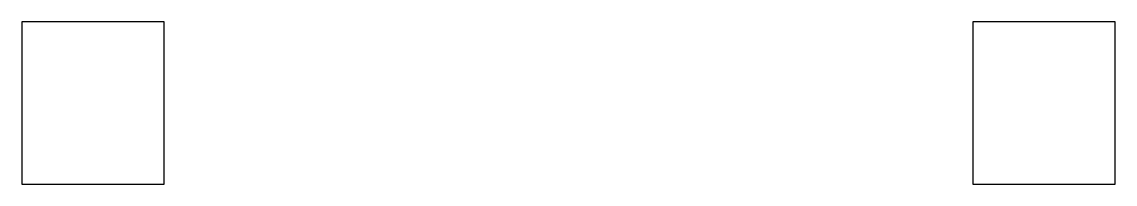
# Model space of a CAD drawing. Header units: metres. Extents: x -1345 to 1345, y 0 to 400.
import ezdxf

# ---------------------------------------------------------------- set-up
doc = ezdxf.new("R2010")
doc.units = ezdxf.units.M

msp = doc.modelspace()

# ---------------------------------------------------------------- linework, layer by layer
at = {"layer": 'PARAMETRIX'}
for p, q in [((-995, 400), (-1345, 400)), ((-1345, 400), (-1345, 0)), ((-995, 0), (-995, 400)), ((1345, 400), (995, 400)), ((995, 400), (995, 0)), ((1345, 0), (1345, 400)), ((-1345, 0), (-995, 0)), ((995, 0), (1345, 0))]:
    msp.add_line(p, q, dxfattribs=at)

doc.saveas('drawing.dxf')
